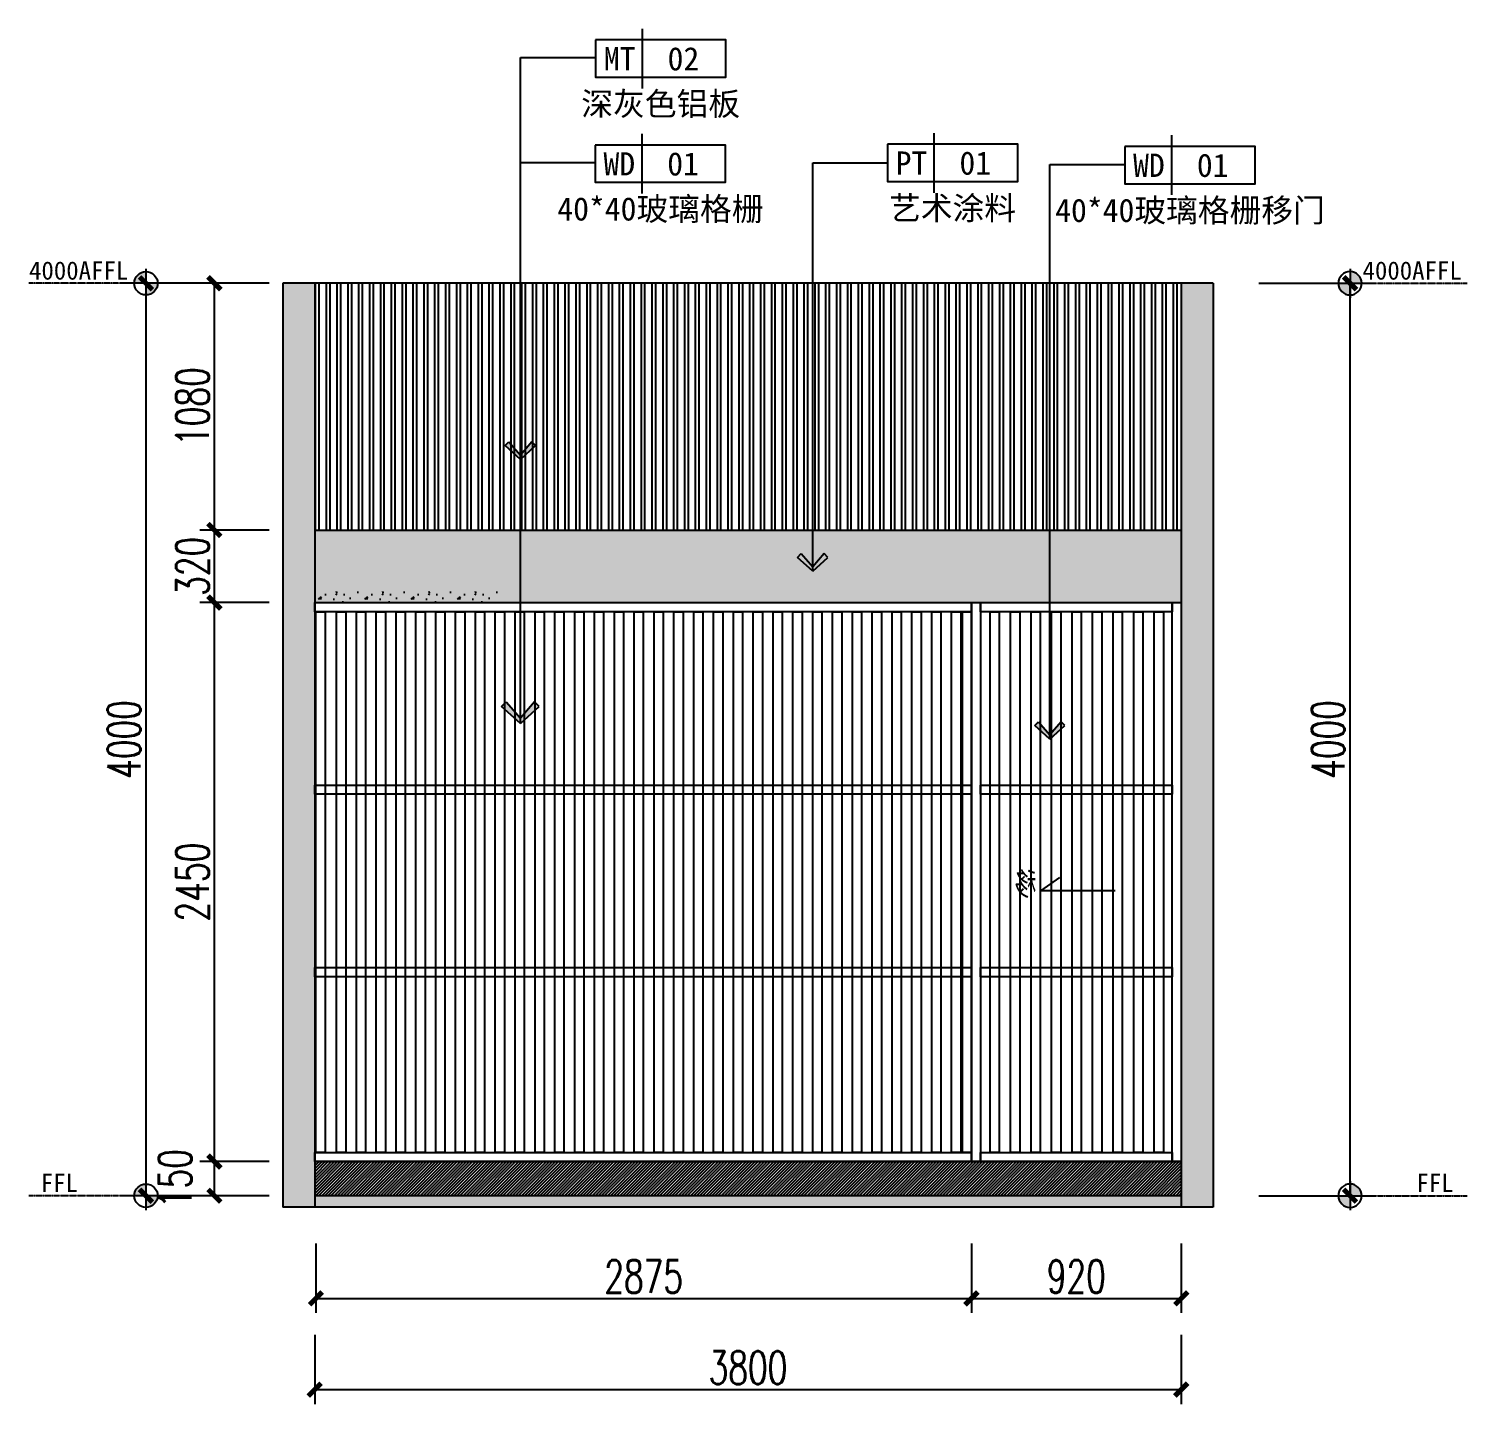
# Model space of a CAD drawing. Header units: millimetres. Extents: x 5625199 to 7433318, y -3316392 to -2552493.
# Drawn here: x 6455299 to 6461607, y -2677437 to -2671407 of the extents above; entities that cross this region are included whole.
import ezdxf
from ezdxf.enums import TextEntityAlignment as Align

# ---------------------------------------------------------------- set-up
doc = ezdxf.new("R2010")
doc.units = ezdxf.units.MM
doc.header["$PDMODE"] = 35
doc.header["$PDSIZE"] = -10
doc.linetypes.add('M-CENTER', pattern=[11.25, 7.5, -1.25, 1.25, -1.25])
for name, color, linetype in [('155', 155, 'Continuous'), ('DIM', 7, 'Continuous'), ('PL-固定家具', 155, 'Continuous'), ('PL-文字标注', 2, 'Continuous')]:
    doc.layers.add(name, color=color, linetype=linetype)
doc.styles.add('03.YBC-宋体2.5', font='', dxfattribs={"width": 0.8, "height": 2.5})
doc.styles.add('dop-S', font='')
doc.styles.add('宋体', font='', dxfattribs={"width": 0.7})
doc.styles.add('标注-尺寸', font='simplex.shx', dxfattribs={"width": 0.7})
doc.styles.get('03.YBC-宋体2.5').set_extended_font_data('SimSun')
doc.styles.get('dop-S').set_extended_font_data('SimSun')
doc.styles.get('宋体').set_extended_font_data('SimSun')
doc.dimstyles.new('90', dxfattribs={"dimscale": 0.9, "dimtxt": 150, "dimasz": 50, "dimexe": 120, "dimexo": 150, "dimgap": 30, "dimtad": 1, "dimdec": 0, "dimrnd": 5, "dimdsep": 46, "dimtxsty": '标注-尺寸', "dimblk": 'ARCHTICK', "dimcen": 0.2, "dimclrd": 8, "dimclre": 8, "dimclrt": 2, "dimadec": 0, "dimazin": 0, "dimtfac": 1, "dimtdec": 0, "dimtmove": 2, "dimatfit": 3, "dimldrblk": 'ccccc', "dimfxl": 300, "dimfxlon": 1, "dimtolj": 1, "dimtzin": 0, "dimarcsym": 0})
doc.dimstyles.new('副本 100', dxfattribs={"dimscale": 0.8, "dimtxt": 180, "dimasz": 70, "dimexe": 80, "dimexo": 100, "dimgap": 30, "dimtad": 1, "dimdec": 0, "dimrnd": 5, "dimdsep": 46, "dimtxsty": '标注-尺寸', "dimblk": 'ARCHTICK', "dimcen": 0.2, "dimdle": 5, "dimclrd": 8, "dimclre": 8, "dimclrt": 2, "dimadec": 0, "dimazin": 0, "dimtfac": 1, "dimtdec": 0, "dimtmove": 2, "dimatfit": 3, "dimldrblk": 'ccccc', "dimfxl": 300, "dimfxlon": 1, "dimtolj": 1, "dimtzin": 0, "dimarcsym": 0})

# ---------------------------------------------------------------- blocks, each defined once
blk = doc.blocks.new('G$CB547D47A')
at = {"layer": '155', "color": 7, "ltscale": 500}
for p, q in [((616.2566504459828, 1187.276484081521), (533.0775627782568, 1244.352191629819)), ((290, 1187.276484081521), (616.2566504459828, 1187.276484081521))]:
    blk.add_line(p, q, dxfattribs=at)
at = {"layer": 'PL-固定家具', "color": 155, "ltscale": 500}
for points in [[(40, 2450), (0, 2450), (0, 0), (40, 0)], [(880, 2410), (880, 2450), (40, 2450), (40, 2410)], [(920, 2450), (880, 2450), (880, 0), (920, 0)], [(920.1096589937806, 2450), (880.1096589937806, 2450), (880.1096589937806, 0), (920.1096589937806, 0)], [(880, 1610), (880, 1650), (40, 1650), (40, 1610)], [(880, 810), (880, 850), (40, 850), (40, 810)], [(880, 0), (880, 40), (40, 40), (40, 0)]]:
    blk.add_lwpolyline(points, close=True, dxfattribs=at)
at = {"layer": 'PL-固定家具', "color": 250, "ltscale": 500}
for points in [[(78.65755549028836, 2410), (78.65755549028836, 40), (118.6575554902883, 40), (118.6575554902883, 2410)], [(168.6575554902883, 2410), (168.6575554902883, 40), (208.6575554902883, 40), (208.6575554902883, 2410)], [(258.6575554902883, 2410), (258.6575554902883, 40), (298.6575554902884, 40), (298.6575554902884, 2410)], [(348.6575554902884, 2410), (348.6575554902884, 40), (388.6575554902884, 40), (388.6575554902884, 2410)], [(438.6575554902883, 2410), (438.6575554902883, 40), (478.6575554902883, 40), (478.6575554902883, 2410)], [(528.6575554902882, 2410), (528.6575554902882, 40), (568.6575554902884, 40), (568.6575554902884, 2410)], [(618.6575554902884, 2410), (618.6575554902884, 40), (658.6575554902882, 40), (658.6575554902882, 2410)], [(708.6575554902882, 2410), (708.6575554902882, 40), (748.6575554902882, 40), (748.6575554902882, 2410)], [(798.6575554902882, 2410), (798.6575554902882, 40), (838.6575554902882, 40), (838.6575554902882, 2410)]]:
    blk.add_lwpolyline(points, close=True, dxfattribs=at)
at = {"color": 3, "linetype": 'ByBlock', "ltscale": 10, "insert": (636.0641157133504, 1266.745428574271), "char_height": 100, "width": 20529.62130531669, "attachment_point": 1, "style": '宋体'}
blk.add_mtext('移', dxfattribs=at)
blk = doc.blocks.new('_ArchTick')
at = {"color": 0, "linetype": 'ByBlock', "const_width": 0.4}
blk.add_lwpolyline([(-0.5, -0.5), (0.5, 0.5)], dxfattribs=at)
blk = doc.blocks.new('*D312')
at = {"layer": '155', "color": 8, "lineweight": -2, "ltscale": 500, "transparency": 16777216}
for p, q in [((6456558.227582783, -2676732.718903087), (6456558.227582783, -2677036.718903087)), ((6459432.950355898, -2676732.718903087), (6459432.950355898, -2677036.718903087)), ((6456554.227582784, -2676972.718903087), (6459436.950355898, -2676972.718903087))]:
    blk.add_line(p, q, dxfattribs=at)
at = {"layer": 'Defpoints', "color": 0, "transparency": 16777216}
for p in [(6456558.227582783, -2676372.718903087), (6459432.950355898, -2676372.718903087), (6459432.950355898, -2676972.718903087)]:
    blk.add_point(p, dxfattribs=at)
at = {"layer": '155', "color": 8, "linetype": 'ByBlock', "lineweight": -2, "transparency": 16777216, "xscale": 56, "yscale": 56, "zscale": 56, "rotation": 180}
blk.add_blockref('_ArchTick', (6456558.227582783, -2676972.718903087), dxfattribs=at)
at = {"layer": '155', "color": 8, "linetype": 'ByBlock', "lineweight": -2, "transparency": 16777216, "xscale": 56, "yscale": 56, "zscale": 56}
blk.add_blockref('_ArchTick', (6459432.950355898, -2676972.718903087), dxfattribs=at)
at = {"layer": '155', "color": 2, "ltscale": 500, "transparency": 16777216, "insert": (6457995.58896934, -2676876.718903086), "char_height": 144, "attachment_point": 5, "style": '标注-尺寸'}
blk.add_mtext('\\A1;2875', dxfattribs=at)
blk = doc.blocks.new('ccccc')
h = blk.add_hatch(color=44)
h.dxf.hatch_style = 1
h.paths.add_polyline_path([(-1.713128774543291, -1.115298350458032), (-1.349075249163432, -1.474599215202033), (1e-16, 1e-16), (-1.349075249163432, 1.474599215202033), (-1.713128774543291, 1.115298350458032), (-0.4242640688316899, -1e-16)])
at = {"color": 44}
for p, q in [((-1.349075249163432, 1.474599215202033), (-1.713128774543291, 1.115298350458032)), ((0, 0), (-1.349075249163432, 1.474599215202033)), ((-0.4242640688316898, 0), (-5.066636229632421, 0)), ((-1.713128774543291, 1.115298350458032), (-0.4242640688316898, 0)), ((-1.713128774543291, -1.115298350458032), (-0.4242640688316898, 0)), ((0, 0), (-1.349075249163432, -1.474599215202033)), ((-1.349075249163432, -1.474599215202033), (-1.713128774543291, -1.115298350458032))]:
    blk.add_line(p, q, dxfattribs=at)
blk = doc.blocks.new('*D313')
at = {"layer": '155', "color": 8, "lineweight": -2, "ltscale": 500, "transparency": 16777216}
for p, q in [((6459432.950355898, -2676732.718903087), (6459432.950355898, -2677036.718903087)), ((6460353.060014892, -2676732.718903087), (6460353.060014892, -2677036.718903087)), ((6459428.950355897, -2676972.718903087), (6460357.060014891, -2676972.718903087))]:
    blk.add_line(p, q, dxfattribs=at)
at = {"layer": 'Defpoints', "color": 0, "transparency": 16777216}
for p in [(6459432.950355898, -2676372.718903087), (6460353.060014892, -2676372.718903087), (6460353.060014892, -2676972.718903087)]:
    blk.add_point(p, dxfattribs=at)
at = {"layer": '155', "color": 8, "linetype": 'ByBlock', "lineweight": -2, "transparency": 16777216, "xscale": 56, "yscale": 56, "zscale": 56, "rotation": 180}
blk.add_blockref('_ArchTick', (6459432.950355898, -2676972.718903087), dxfattribs=at)
at = {"layer": '155', "color": 8, "linetype": 'ByBlock', "lineweight": -2, "transparency": 16777216, "xscale": 56, "yscale": 56, "zscale": 56}
blk.add_blockref('_ArchTick', (6460353.060014892, -2676972.718903087), dxfattribs=at)
at = {"layer": '155', "color": 2, "ltscale": 500, "transparency": 16777216, "insert": (6459893.005185395, -2676876.718903086), "char_height": 144, "attachment_point": 5, "style": '标注-尺寸'}
blk.add_mtext('\\A1;920', dxfattribs=at)
blk = doc.blocks.new('*D375')
at = {"layer": '155', "color": 8, "lineweight": -2, "ltscale": 500, "transparency": 16777216}
for p, q in [((6456553.060014893, -2677132.718903087), (6456553.060014893, -2677436.718903087)), ((6460353.060014893, -2677132.718903087), (6460353.060014893, -2677436.718903087)), ((6456549.060014894, -2677372.718903086), (6460357.060014894, -2677372.718903086))]:
    blk.add_line(p, q, dxfattribs=at)
at = {"layer": 'Defpoints', "color": 0, "transparency": 16777216}
for p in [(6456553.060014893, -2676522.718903087), (6460353.060014893, -2676522.718903087), (6460353.060014893, -2677372.718903086)]:
    blk.add_point(p, dxfattribs=at)
at = {"layer": '155', "color": 8, "linetype": 'ByBlock', "lineweight": -2, "transparency": 16777216, "xscale": 56, "yscale": 56, "zscale": 56, "rotation": 180}
blk.add_blockref('_ArchTick', (6456553.060014893, -2677372.718903086), dxfattribs=at)
at = {"layer": '155', "color": 8, "linetype": 'ByBlock', "lineweight": -2, "transparency": 16777216, "xscale": 56, "yscale": 56, "zscale": 56}
blk.add_blockref('_ArchTick', (6460353.060014893, -2677372.718903086), dxfattribs=at)
at = {"layer": '155', "color": 2, "ltscale": 500, "transparency": 16777216, "insert": (6458453.060014893, -2677276.718903087), "char_height": 144, "attachment_point": 5, "style": '标注-尺寸'}
blk.add_mtext('\\A1;3800', dxfattribs=at)
blk = doc.blocks.new('子标高')
h = blk.add_hatch(color=256)
edge = h.paths.add_edge_path()
edge.add_arc((-600.2409431565975, 0.2411642588631366), 50.95940477876863, 89.72884797535391, 180.2711520246482, ccw=False)
edge.add_line((-599.9997788977342, 51.19999838216973), (-599.9997788977342, -3.638e-12))
edge.add_line((-599.9997788977342, 0), (-651.1997772799077, 0))
edge = h.paths.add_edge_path()
edge.add_arc((-599.7586146388712, -0.2411642588667746), 50.95940477876958, -90.27115202464557, 0.271152024646824, ccw=False)
edge.add_line((-599.9997788977342, -51.19999838217336), (-599.9997788977342, 0))
edge.add_line((-599.9997788977342, 0), (-548.7997805155609, 0))
for p, q in [((-599.9997788977342, 63.99999797771307), (-599.9997788977342, -63.9999979777167)), ((-200, 0), (-709.9997754219294, 0))]:
    blk.add_line(p, q)
at = {"linetype": 'M-CENTER', "ltscale": 0.5}
blk.add_line((-709.9997754219294, -3.63798e-11), (-1113.972843062991, 9.8225428e-09), dxfattribs=at)
at = {"color": 5}
blk.add_circle((-599.9997788977342, 0), 51.19999838217196, dxfattribs=at)
at = {"style": 'dop-S'}
blk.add_attdef('标高', (-1232.206651260485, 15.99306680168956), '', height=99.99999684017963, dxfattribs=at)
blk = doc.blocks.new('母标高')
h = blk.add_hatch(color=256)
edge = h.paths.add_edge_path()
edge.add_arc((-600.2409431565975, 0.2411642588631366), 50.95940477876863, 89.72884797535391, 180.2711520246482, ccw=False)
edge.add_line((-599.9997788977342, 51.19999838216973), (-599.9997788977342, -3.638e-12))
edge.add_line((-599.9997788977342, 0), (-651.1997772799077, 0))
edge = h.paths.add_edge_path()
edge.add_arc((-599.7586146388712, -0.2411642588667746), 50.95940477876958, -90.27115202464557, 0.271152024646824, ccw=False)
edge.add_line((-599.9997788977342, -51.19999838217336), (-599.9997788977342, 0))
edge.add_line((-599.9997788977342, 0), (-548.7997805155609, 0))
for p, q in [((-599.9997788977342, 63.99999797771307), (-599.9997788977342, -63.9999979777167)), ((-200, 0), (-709.9997754219294, 0))]:
    blk.add_line(p, q)
at = {"linetype": 'M-CENTER', "ltscale": 0.5}
blk.add_line((-709.9997754219294, -3.63798e-11), (-1113.972843062991, 9.8225428e-09), dxfattribs=at)
at = {"color": 5}
blk.add_circle((-599.9997788977342, 0), 51.19999838217196, dxfattribs=at)
at = {"style": 'dop-S'}
blk.add_attdef('标高', (-1104.391530706991, 15.99306680168956), '', height=99.99999684017963, dxfattribs=at)
blk = doc.blocks.new('*D547')
at = {"layer": '155', "color": 8, "lineweight": -2, "ltscale": 500, "transparency": 16777216}
for p, q in [((6456353.060014893, -2676372.718903087), (6456049.060014893, -2676372.718903087)), ((6456113.060014892, -2676526.718903087), (6456113.060014892, -2676368.718903087)), ((6456353.060014893, -2676522.718903087), (6456049.060014893, -2676522.718903087))]:
    blk.add_line(p, q, dxfattribs=at)
at = {"layer": 'Defpoints', "color": 0, "transparency": 16777216}
for p in [(6456113.060014892, -2676372.718903087), (6456715.867975948, -2676372.718903087), (6456715.867975948, -2676522.718903087)]:
    blk.add_point(p, dxfattribs=at)
at = {"layer": '155', "color": 8, "linetype": 'ByBlock', "lineweight": -2, "transparency": 16777216, "xscale": 56, "yscale": 56, "zscale": 56}
for p, rotation in [((6456113.060014892, -2676372.718903087), 90), ((6456113.060014892, -2676522.718903087), 270)]:
    blk.add_blockref('_ArchTick', p, dxfattribs=dict(at, rotation=rotation))
at = {"layer": '155', "color": 2, "ltscale": 500, "transparency": 16777216, "insert": (6455941.060014893, -2676447.718903087), "char_height": 144, "attachment_point": 5, "rotation": 90, "style": '标注-尺寸'}
blk.add_mtext('\\A1;150', dxfattribs=at)
blk = doc.blocks.new('*D548')
at = {"layer": '155', "color": 8, "lineweight": -2, "ltscale": 500, "transparency": 16777216}
for p, q in [((6456353.060014893, -2673922.718903087), (6456049.060014893, -2673922.718903087)), ((6456113.060014892, -2676376.718903087), (6456113.060014892, -2673918.718903087)), ((6456353.060014893, -2676372.718903087), (6456049.060014893, -2676372.718903087))]:
    blk.add_line(p, q, dxfattribs=at)
at = {"layer": 'Defpoints', "color": 0, "transparency": 16777216}
for p in [(6456113.060014892, -2673922.718903087), (6456823.060014892, -2673922.718903087), (6456715.867975948, -2676372.718903087)]:
    blk.add_point(p, dxfattribs=at)
at = {"layer": '155', "color": 8, "linetype": 'ByBlock', "lineweight": -2, "transparency": 16777216, "xscale": 56, "yscale": 56, "zscale": 56}
for p, rotation in [((6456113.060014892, -2673922.718903087), 90), ((6456113.060014892, -2676372.718903087), 270)]:
    blk.add_blockref('_ArchTick', p, dxfattribs=dict(at, rotation=rotation))
at = {"layer": '155', "color": 2, "ltscale": 500, "transparency": 16777216, "insert": (6456017.060014893, -2675147.718903087), "char_height": 144, "attachment_point": 5, "rotation": 90, "style": '标注-尺寸'}
blk.add_mtext('\\A1;2450', dxfattribs=at)
blk = doc.blocks.new('*D549')
at = {"layer": '155', "color": 8, "lineweight": -2, "ltscale": 500, "transparency": 16777216}
for p, q in [((6456353.060014893, -2673604.328019736), (6456049.060014893, -2673604.328019736)), ((6456113.060014892, -2673926.718903087), (6456113.060014892, -2673600.328019736)), ((6456353.060014893, -2673922.718903087), (6456049.060014893, -2673922.718903087))]:
    blk.add_line(p, q, dxfattribs=at)
at = {"layer": 'Defpoints', "color": 0, "transparency": 16777216}
for p in [(6456113.060014892, -2673604.328019736), (6456823.060014892, -2673604.328019736), (6456823.060014892, -2673922.718903087)]:
    blk.add_point(p, dxfattribs=at)
at = {"layer": '155', "color": 8, "linetype": 'ByBlock', "lineweight": -2, "transparency": 16777216, "xscale": 56, "yscale": 56, "zscale": 56}
for p, rotation in [((6456113.060014892, -2673604.328019736), 90), ((6456113.060014892, -2673922.718903087), 270)]:
    blk.add_blockref('_ArchTick', p, dxfattribs=dict(at, rotation=rotation))
at = {"layer": '155', "color": 2, "ltscale": 500, "transparency": 16777216, "insert": (6456017.060014893, -2673763.523461411), "char_height": 144, "attachment_point": 5, "rotation": 90, "style": '标注-尺寸'}
blk.add_mtext('\\A1;320', dxfattribs=at)
blk = doc.blocks.new('*D550')
at = {"layer": '155', "color": 8, "lineweight": -2, "ltscale": 500, "transparency": 16777216}
for p, q in [((6456353.060014893, -2672522.718903087), (6456049.060014893, -2672522.718903087)), ((6456113.060014892, -2673608.328019736), (6456113.060014892, -2672518.718903087)), ((6456353.060014893, -2673604.328019736), (6456049.060014893, -2673604.328019736))]:
    blk.add_line(p, q, dxfattribs=at)
at = {"layer": 'Defpoints', "color": 0, "transparency": 16777216}
for p in [(6456113.060014892, -2672522.718903087), (6456823.060014892, -2672522.718903087), (6456823.060014892, -2673604.328019736)]:
    blk.add_point(p, dxfattribs=at)
at = {"layer": '155', "color": 8, "linetype": 'ByBlock', "lineweight": -2, "transparency": 16777216, "xscale": 56, "yscale": 56, "zscale": 56}
for p, rotation in [((6456113.060014892, -2672522.718903087), 90), ((6456113.060014892, -2673604.328019736), 270)]:
    blk.add_blockref('_ArchTick', p, dxfattribs=dict(at, rotation=rotation))
at = {"layer": '155', "color": 2, "ltscale": 500, "transparency": 16777216, "insert": (6456017.060014893, -2673063.523461411), "char_height": 144, "attachment_point": 5, "rotation": 90, "style": '标注-尺寸'}
blk.add_mtext('\\A1;1080', dxfattribs=at)
blk = doc.blocks.new('*D551')
at = {"layer": '155', "color": 8, "lineweight": -2, "ltscale": 500, "transparency": 16777216}
for p, q in [((6456053.060235996, -2672522.718903087), (6455749.060235996, -2672522.718903087)), ((6455813.060235996, -2672518.718903087), (6455813.060235996, -2676526.718903087)), ((6456053.060235996, -2676522.718903087), (6455749.060235996, -2676522.718903087))]:
    blk.add_line(p, q, dxfattribs=at)
at = {"layer": 'Defpoints', "color": 0, "transparency": 16777216}
for p in [(6456823.060014892, -2672522.718903087), (6455813.060235996, -2676522.718903087), (6456653.060014893, -2676522.718903087)]:
    blk.add_point(p, dxfattribs=at)
at = {"layer": '155', "color": 8, "linetype": 'ByBlock', "lineweight": -2, "transparency": 16777216, "xscale": 56, "yscale": 56, "zscale": 56}
for p, rotation in [((6455813.060235996, -2672522.718903087), 90), ((6455813.060235996, -2676522.718903087), 270)]:
    blk.add_blockref('_ArchTick', p, dxfattribs=dict(at, rotation=rotation))
at = {"layer": '155', "color": 2, "ltscale": 500, "transparency": 16777216, "insert": (6455717.060235996, -2674522.718903087), "char_height": 144, "attachment_point": 5, "rotation": 90, "style": '标注-尺寸'}
blk.add_mtext('\\A1;4000', dxfattribs=at)
blk = doc.blocks.new('*D552')
at = {"layer": '155', "color": 8, "lineweight": -2, "ltscale": 500, "transparency": 16777216}
for p, q in [((6460853.059793791, -2672522.718903087), (6461157.059793791, -2672522.718903087)), ((6461093.059793791, -2676526.718903087), (6461093.059793791, -2672518.718903087)), ((6460853.059793791, -2676522.718903087), (6461157.059793791, -2676522.718903087))]:
    blk.add_line(p, q, dxfattribs=at)
at = {"layer": 'Defpoints', "color": 0, "transparency": 16777216}
for p in [(6460273.506584, -2672522.718903087), (6461093.059793791, -2672522.718903087), (6460273.506584, -2676522.718903087)]:
    blk.add_point(p, dxfattribs=at)
at = {"layer": '155', "color": 8, "linetype": 'ByBlock', "lineweight": -2, "transparency": 16777216, "xscale": 56, "yscale": 56, "zscale": 56}
for p, rotation in [((6461093.059793791, -2672522.718903087), 90), ((6461093.059793791, -2676522.718903087), 270)]:
    blk.add_blockref('_ArchTick', p, dxfattribs=dict(at, rotation=rotation))
at = {"layer": '155', "color": 2, "ltscale": 500, "transparency": 16777216, "insert": (6460997.059793791, -2674522.718903087), "char_height": 144, "attachment_point": 5, "rotation": 90, "style": '标注-尺寸'}
blk.add_mtext('\\A1;4000', dxfattribs=at)
blk = doc.blocks.new('*U612')
at = {"color": 50}
blk.add_line((-9.000000000004574, 3.200000000014711), (-9.000000000004574, -3.200000000014711), dxfattribs=at)
at = {"color": 150}
blk.add_lwpolyline([(-14.00000000000457, 2.000000000014665), (-13.99999999999542, -2.000000000014665), (4.5759e-12, -2.000000000014665), (-4.5759e-12, 2.000000000014665)], close=True, dxfattribs=at)
at = {"color": 50, "style": '03.YBC-宋体2.5', "flags": 8}
for tag, p in [('PT', (-11.41203370425435, -0.0169426641272139)), ('01', (-4.560573803961943, -0.0169426641272139)), ('材料名称', (-7.000000000004575, -4.854991556547588))]:
    blk.add_attdef(tag, text='', height=2.5, dxfattribs=at).set_placement(p, align=Align.MIDDLE_CENTER)
blk = doc.blocks.new('*U613')
at = {"color": 50}
blk.add_line((-9.000000000004574, 3.200000000014711), (-9.000000000004574, -3.200000000014711), dxfattribs=at)
at = {"color": 150}
blk.add_lwpolyline([(-14.00000000000457, 2.000000000014665), (-13.99999999999542, -2.000000000014665), (4.5759e-12, -2.000000000014665), (-4.5759e-12, 2.000000000014665)], close=True, dxfattribs=at)
at = {"color": 50, "style": '03.YBC-宋体2.5', "flags": 8}
for tag, p in [('PT', (-11.41203370425435, -0.0169426641272139)), ('01', (-4.560573803961943, -0.0169426641272139)), ('材料名称', (-7.000000000004575, -4.854991556547588))]:
    blk.add_attdef(tag, text='', height=2.5, dxfattribs=at).set_placement(p, align=Align.MIDDLE_CENTER)
blk = doc.blocks.new('*U604')
at = {"color": 50}
blk.add_line((-9.000000000004574, 3.200000000014711), (-9.000000000004574, -3.200000000014711), dxfattribs=at)
at = {"color": 150}
blk.add_lwpolyline([(-14.00000000000457, 2.000000000014665), (-13.99999999999542, -2.000000000014665), (4.5759e-12, -2.000000000014665), (-4.5759e-12, 2.000000000014665)], close=True, dxfattribs=at)
at = {"color": 50, "style": '03.YBC-宋体2.5', "flags": 8}
for tag, p in [('PT', (-11.41203370425435, -0.0169426641272139)), ('01', (-4.560573803961943, -0.0169426641272139)), ('材料名称', (-7.000000000004575, -4.854991556547588))]:
    blk.add_attdef(tag, text='', height=2.5, dxfattribs=at).set_placement(p, align=Align.MIDDLE_CENTER)
blk = doc.blocks.new('*U618')
at = {"color": 50}
blk.add_line((-9.000000000004574, 3.200000000014711), (-9.000000000004574, -3.200000000014711), dxfattribs=at)
at = {"color": 150}
blk.add_lwpolyline([(-14.00000000000457, 2.000000000014665), (-13.99999999999542, -2.000000000014665), (4.5759e-12, -2.000000000014665), (-4.5759e-12, 2.000000000014665)], close=True, dxfattribs=at)
at = {"color": 50, "style": '03.YBC-宋体2.5', "flags": 8}
for tag, p in [('PT', (-11.41203370425435, -0.0169426641272139)), ('01', (-4.560573803961943, -0.0169426641272139)), ('材料名称', (-7.000000000004575, -4.854991556547588))]:
    blk.add_attdef(tag, text='', height=2.5, dxfattribs=at).set_placement(p, align=Align.MIDDLE_CENTER)

msp = doc.modelspace()

# ---------------------------------------------------------------- hatches: boundary and pattern name
at = {"layer": '155', "ltscale": 500}
h = msp.add_hatch(dxfattribs=at)
h.set_pattern_fill('钢筋混凝土', color=250, scale=3)
h.set_pattern_definition([(45, (613248.6137712891, -417409.755274), (-5.303300858899105, 5.303300858899106), []), (50, (613248.6137712891, -417409.755274), (21.5178054780226, -1.882564049477853), [2.249999999999998, -24.74999999999999]), (355, (613248.6137712891, -417409.755274), (-4.162540008390001, 22.56576401100035), [1.799999999999999, -19.8]), (100.4514, (613250.4069216892, -417409.9121542), (17.35528145142065, 20.68318626182861), [1.912205699999999, -21.03426335999998]), (46.1842, (613248.6137712891, -417403.755274), (32.01723145876933, -4.965570429870544), [3.375, -37.125]), (96.6356, (613251.2818736392, -417404.16907321), (28.0398811664611, 29.22353612701324), [2.86830864, -31.55139]), (351.1842000000001, (613248.6137712891, -417403.755274), (28.03985835400882, 29.22355802775973), [2.7, -29.7]), (21, (613251.6137712891, -417405.255274), (17.90721156355385, -12.07856671996016), [2.25, -24.75]), (326, (613251.6137712891, -417405.255274), (7.299459957647467, 21.75450135140559), [1.799999999999999, -19.79999999999998]), (71.4514, (613253.1060382792, -417406.26182218), (25.20667885744471, 9.675914901298569), [1.912205699999999, -21.03426336]), (37.5, (613248.6137712891, -417409.755274), (0.3647956595187181, 9.986815614939346), [0, -19.56, 0, -20.1, 0, -19.875]), (7.499999999999999, (613248.6137712891, -417409.755274), (7.892086123264457, 11.83235135647081), [0, -11.45999999999999, 0, -19.10999999999998, 0, -7.574999999999997]), (327.5, (613241.9237712892, -417409.755274), (16.01467308517227, -0.6766461520313927), [0, -7.499999999999998, 0, -23.39999999999999, 0, -31.04999999999999]), (317.5, (613238.9237712892, -417409.755274), (17.49558508027159, 3.003149469969531), [0, -9.75, 0, -15.54, 0, -22.05])])
h.paths.add_polyline_path([(6456553.060014893, -2676572.718903087), (6456553.060014893, -2676522.718903087), (6456553.060014893, -2672522.718903087), (6456413.060014893, -2672522.718903087), (6456413.060014893, -2676572.718903087)])
h.paths.add_polyline_path([(6460353.060014893, -2676572.718903087), (6460493.060014893, -2676572.718903087), (6460493.060014893, -2672522.718903087), (6460353.060014893, -2672522.718903087)])
h = msp.add_hatch(dxfattribs=at)
h.set_pattern_fill('ANSI32', color=250, scale=5, angle=45)
h.set_pattern_definition([(90, (273402.824621, -417409.755274), (-47.625, 2.9e-15), []), (90, (273418.699627857, -417393.8802671429), (-47.625, 2.9e-15), [])])
h.paths.add_polyline_path([(6456553.060014893, -2673604.328019736), (6460353.060014893, -2673604.328019736), (6460353.060014893, -2672522.718903087), (6456553.060014893, -2672522.718903087)])
h = msp.add_hatch(dxfattribs=at)
h.set_pattern_fill('CONC', color=250, scale=8)
h.set_pattern_definition([(0, (273595.864621, -417279.7072739999), (0, 203.2), [0, -203.2]), (0, (273597.896621, -417350.827274), (0, 203.2), [0, -203.2]), (0, (273603.992621, -417241.099274), (0, 203.2), [0, -203.2]), (338.1986, (273498.328621, -417304.091274), (609.6000554757884, -203.1999818137322), [21.8852496, -1072.3802784]), (216.8699, (273518.648621, -417312.219274), (609.5999833019285, 406.400025047106), [10.16, -1005.84]), (130.6013, (273510.520621, -417318.315274), (1016.000085595376, -1219.199800489247), [18.734024, -1854.6773168]), (206.5651, (273443.464621, -417342.699274), (-203.1998288935924, -203.2002660693445), [4.543755199999999, -449.8252624]), (326.3099, (273439.400621, -417344.731274), (406.3999101390997, -203.2002711718614), [7.3265792, -725.3215872]), (108.4349, (273445.496621, -417348.7952739999), (-203.1996755348544, 406.4000883092897), [6.4257936, -636.149096]), (225, (273573.512621, -417363.0192740001), (-5.68e-14, -203.2000628800271), [8.6209632, -278.7471184]), (0, (273567.416621, -417369.115274), (203.2, 203.2), [12.192, -191.008]), (135, (273579.608621, -417369.115274), (-203.2000651427688, 1.42e-14), [8.62096, -278.7471184]), (251.5651, (273549.128621, -417232.971274), (203.1996750288869, 406.4000918510402), [6.425792, -636.149096]), (0, (273547.096621, -417239.0672739999), (203.2, 203.2), [10.16, -193.04]), (143.1301, (273557.256621, -417239.0672739999), (-609.5999833019288, 406.4000250471062), [10.16, -1005.84]), (213.6901, (273441.432621, -417230.9392739999), (406.3999074765396, 203.2002693968192), [7.326576, -725.3215872]), (341.5650999999999, (273435.336621, -417235.003274), (-406.4000918510402, 203.1996750288873), [12.851584, -629.7233023999999]), (126.8699, (273447.528621, -417239.0672739999), (406.400025047106, -609.5999833019285), [10.16, -1005.84]), (0, (273500.360621, -417239.0672739999), (0, 203.2), [0, -203.2]), (0, (273445.496621, -417291.899274), (0, 203.2), [0, -203.2]), (0, (273502.392621, -417367.083274), (0, 203.2), [0, -203.2]), (0, (273557.256621, -417304.091274), (0, 203.2), [0, -203.2]), (0, (273498.328621, -417269.547274), (0, 203.2), [0, -203.2]), (0, (273453.624621, -417263.451274), (0, 203.2), [0, -203.2]), (0, (273471.912621, -417275.6432739999), (0, 203.2), [0, -203.2]), (0, (273463.784621, -417324.4112739999), (0, 203.2), [0, -203.2]), (0, (273415.016621, -417316.283274), (0, 203.2), [0, -203.2]), (0, (273417.048621, -417269.547274), (0, 203.2), [0, -203.2]), (0, (273410.952621, -417224.843274), (0, 203.2), [0, -203.2]), (0, (273473.944621, -417216.7152740001), (0, 203.2), [0, -203.2]), (0, (273518.648621, -417208.587274), (0, 203.2), [0, -203.2]), (0, (273589.768621, -417216.7152740001), (0, 203.2), [0, -203.2]), (0, (273541.0006209999, -417279.7072739999), (0, 203.2), [0, -203.2]), (0, (273520.680621, -417243.131274), (0, 203.2), [0, -203.2]), (0, (273536.936621, -417340.667274), (0, 203.2), [0, -203.2]), (0, (273475.976621, -417350.827274), (0, 203.2), [0, -203.2]), (0, (273536.936621, -417395.531274), (0, 203.2), [0, -203.2]), (0, (273469.880621, -417383.3392739999), (0, 203.2), [0, -203.2]), (0, (273404.856621, -417389.435274), (0, 203.2), [0, -203.2]), (0, (273429.2406210001, -417399.595274), (0, 203.2), [0, -203.2]), (0, (273431.272621, -417371.1472739999), (0, 203.2), [0, -203.2]), (0, (273567.416621, -417403.659274), (0, 203.2), [0, -203.2]), (0, (273591.800621, -417320.347274), (0, 203.2), [0, -203.2]), (0, (273581.640621, -417259.387274), (0, 203.2), [0, -203.2]), (0, (273488.168621, -417405.691274), (0, 203.2), [0, -203.2])])
h.paths.add_polyline_path([(6459473.060014892, -2673922.718903087), (6460313.060014891, -2673922.718903087), (6460353.060014893, -2673922.718903087), (6460353.060014893, -2673604.328019736), (6456553.060014893, -2673604.328019736), (6456553.060014893, -2673922.718903087), (6459432.950355898, -2673922.718903087)])
h = msp.add_hatch(dxfattribs=at)
h.set_pattern_fill('CONC', color=250, scale=8, angle=180)
h.set_pattern_definition([(0, (773094.2233323382, -417279.7072740002), (0, 203.2), [0, -203.2]), (0, (773096.2553323377, -417350.8272739998), (0, 203.2), [0, -203.2]), (0, (773102.3513323376, -417241.0992740001), (0, 203.2), [0, -203.2]), (338.1986, (772996.6873323377, -417304.0912740002), (609.6000554757884, -203.1999818137321), [21.8852496, -1072.3802784]), (216.8699, (773017.007332338, -417312.2192739998), (609.5999833019285, 406.400025047106), [10.16, -1005.84]), (130.6013, (773008.8793323375, -417318.3152740001), (1016.000085595377, -1219.199800489247), [18.734024, -1854.6773168]), (206.5651, (772941.8233323375, -417342.6992740003), (-203.1998288935924, -203.2002660693446), [4.54375519999999, -449.8252623999994]), (326.3099, (772937.7593323374, -417344.7312739999), (406.3999101390997, -203.2002711718613), [7.3265792, -725.3215872]), (108.4349, (772943.8553323373, -417348.7952740002), (-203.1996755348543, 406.4000883092897), [6.4257936, -636.149096]), (225, (773071.8713323381, -417363.0192740001), (-2.84e-14, -203.2000628800271), [8.620963200000002, -278.7471184000001]), (0, (773065.7753323374, -417369.115274), (203.2, 203.2), [12.192, -191.008]), (135, (773077.967332338, -417369.115274), (-203.2000651427688, 1.42e-14), [8.62096, -278.7471184]), (251.5651, (773047.4873323375, -417232.9712740001), (203.1996750288869, 406.4000918510402), [6.425791999999991, -636.1490959999988]), (0, (773045.4553323379, -417239.067274), (203.2, 203.2), [10.16, -193.04]), (143.1301, (773055.6153323381, -417239.067274), (-609.5999833019285, 406.4000250471062), [10.16, -1005.84]), (213.6900999999998, (772939.791332338, -417230.9392739999), (406.3999074765397, 203.2002693968192), [7.326576000000001, -725.3215872]), (341.5650999999999, (772933.6953323372, -417235.0032739998), (-406.4000918510401, 203.1996750288873), [12.85158400000004, -629.7233024000011]), (126.8699, (772945.8873323379, -417239.067274), (406.400025047106, -609.5999833019285), [10.16, -1005.84]), (0, (772998.7193323374, -417239.067274), (0, 203.2), [0, -203.2]), (0, (772943.8553323373, -417291.899274), (0, 203.2), [0, -203.2]), (0, (773000.751332338, -417367.0832739999), (0, 203.2), [0, -203.2]), (0, (773055.6153323381, -417304.0912740002), (0, 203.2), [0, -203.2]), (0, (772996.6873323377, -417269.547274), (0, 203.2), [0, -203.2]), (0, (772951.9833323378, -417263.4512740001), (0, 203.2), [0, -203.2]), (0, (772970.2713323375, -417275.6432739999), (0, 203.2), [0, -203.2]), (0, (772962.143332338, -417324.411274), (0, 203.2), [0, -203.2]), (0, (772913.3753323378, -417316.283274), (0, 203.2), [0, -203.2]), (0, (772915.4073323375, -417269.547274), (0, 203.2), [0, -203.2]), (0, (772909.3113323376, -417224.843274), (0, 203.2), [0, -203.2]), (0, (772972.3033323381, -417216.7152740001), (0, 203.2), [0, -203.2]), (0, (773017.007332338, -417208.5872740001), (0, 203.2), [0, -203.2]), (0, (773088.1273323372, -417216.7152740001), (0, 203.2), [0, -203.2]), (0, (773039.359332338, -417279.7072740002), (0, 203.2), [0, -203.2]), (0, (773019.0393323377, -417243.1312739997), (0, 203.2), [0, -203.2]), (0, (773035.2953323377, -417340.6672740001), (0, 203.2), [0, -203.2]), (0, (772974.3353323378, -417350.8272739998), (0, 203.2), [0, -203.2]), (0, (773035.2953323377, -417395.5312740002), (0, 203.2), [0, -203.2]), (0, (772968.2393323379, -417383.3392739999), (0, 203.2), [0, -203.2]), (0, (772903.2153323377, -417389.4352739998), (0, 203.2), [0, -203.2]), (0, (772927.5993323373, -417399.5952739999), (0, 203.2), [0, -203.2]), (0, (772929.6313323379, -417371.1472740001), (0, 203.2), [0, -203.2]), (0, (773065.7753323374, -417403.6592740002), (0, 203.2), [0, -203.2]), (0, (773090.1593323378, -417320.3472739998), (0, 203.2), [0, -203.2]), (0, (773079.9993323378, -417259.3872739998), (0, 203.2), [0, -203.2]), (0, (772986.5273323376, -417405.6912739998), (0, 203.2), [0, -203.2])])
h.paths.add_polyline_path([(6456553.060014893, -2673922.718903087), (6456553.060014893, -2673870.845058827), (6457353.060014893, -2673870.845058827), (6457353.060014893, -2673922.718903087), (6456633.060014893, -2673922.718903087), (6456593.060014893, -2673922.718903087)])
h = msp.add_hatch(dxfattribs=at)
h.set_pattern_fill('ANSI31', color=250, scale=3)
h.set_pattern_definition([(45, (273402.824621, -417409.755274), (-6.735192090801863, 6.735192090801863), [])])
h.paths.add_polyline_path([(6460353.060014893, -2676522.718903087), (6460353.060014893, -2676372.718903087), (6456553.060014893, -2676372.718903087), (6456553.060014893, -2676522.718903087)])
h = msp.add_hatch(color=250, dxfattribs=at)
h.dxf.hatch_style = 1
h.paths.add_polyline_path([(6460353.060014893, -2676572.718903087), (6460353.060014893, -2676522.718903087), (6456553.060014893, -2676522.718903087), (6456553.060014893, -2676572.718903087)])

# ---------------------------------------------------------------- linework, layer by layer
at = {"layer": '155', "color": 0, "ltscale": 500}
for p, q in [((6456413.060014893, -2672522.718903087), (6456413.060014893, -2676572.718903087)), ((6460493.060014893, -2672522.718903087), (6456413.060014893, -2672522.718903087)), ((6456553.060014893, -2672522.718903087), (6456553.060014893, -2676572.718903087)), ((6460353.060014893, -2672522.718903087), (6460353.060014893, -2676572.718903087)), ((6460493.060014893, -2672522.718903087), (6460493.060014893, -2676572.718903087)), ((6460353.060014893, -2676522.718903087), (6456553.060014893, -2676522.718903087)), ((6460493.060014893, -2676572.718903087), (6456413.060014893, -2676572.718903087))]:
    msp.add_line(p, q, dxfattribs=at)
at = {"layer": '155', "color": 5, "ltscale": 500}
msp.add_line((6456553.060014893, -2673604.328019736), (6460353.060014893, -2673604.328019736), dxfattribs=at)
at = {"layer": '155', "ltscale": 500}
msp.add_line((6459433.060014892, -2676332.718903087), (6459433.060014892, -2673922.718903087), dxfattribs=at)
at = {"layer": '155', "color": 3, "ltscale": 500}
msp.add_line((6456553.060014893, -2676372.718903087), (6460353.060014893, -2676372.718903087), dxfattribs=at)
at = {"layer": 'PL-固定家具', "color": 155, "ltscale": 500}
for points in [[(6456553.060014893, -2673962.718903087), (6456553.060014893, -2673922.718903087), (6459433.060014892, -2673922.718903087), (6459433.060014892, -2673962.718903087)], [(6456558.227582783, -2673962.718903087), (6456598.227582783, -2673962.718903087), (6456598.227582783, -2676332.718903087), (6456558.227582783, -2676332.718903087)], [(6459393.060014892, -2673962.718903087), (6459433.060014892, -2673962.718903087), (6459433.060014892, -2676332.718903087), (6459393.060014892, -2676332.718903087)], [(6456553.060014893, -2674762.718903087), (6456553.060014893, -2674722.718903087), (6459433.060014892, -2674722.718903087), (6459433.060014892, -2674762.718903087)], [(6456553.060014893, -2675562.718903087), (6456553.060014893, -2675522.718903087), (6459433.060014892, -2675522.718903087), (6459433.060014892, -2675562.718903087)], [(6456553.060014893, -2676372.718903087), (6456553.060014893, -2676332.718903087), (6459433.060014892, -2676332.718903087), (6459433.060014892, -2676372.718903087)]]:
    msp.add_lwpolyline(points, close=True, dxfattribs=at)
at = {"layer": 'PL-固定家具', "color": 250, "ltscale": 500}
for points in [[(6456649.060014891, -2673962.718903087), (6456689.060014891, -2673962.718903087), (6456689.060014891, -2676332.718903087), (6456649.060014891, -2676332.718903087)], [(6456736.060014891, -2673962.718903087), (6456776.060014891, -2673962.718903087), (6456776.060014891, -2676332.718903087), (6456736.060014891, -2676332.718903087)], [(6456823.060014892, -2673962.718903087), (6456863.060014891, -2673962.718903087), (6456863.060014891, -2676332.718903087), (6456823.060014892, -2676332.718903087)], [(6456910.060014892, -2673962.718903087), (6456950.060014892, -2673962.718903087), (6456950.060014892, -2676332.718903087), (6456910.060014892, -2676332.718903087)], [(6456997.060014892, -2673962.718903087), (6457037.060014892, -2673962.718903087), (6457037.060014892, -2676332.718903087), (6456997.060014892, -2676332.718903087)], [(6457084.060014891, -2673962.718903087), (6457124.060014892, -2673962.718903087), (6457124.060014892, -2676332.718903087), (6457084.060014891, -2676332.718903087)], [(6457171.060014891, -2673962.718903087), (6457211.060014891, -2673962.718903087), (6457211.060014891, -2676332.718903087), (6457171.060014891, -2676332.718903087)], [(6457258.060014892, -2673962.718903087), (6457298.060014891, -2673962.718903087), (6457298.060014891, -2676332.718903087), (6457258.060014892, -2676332.718903087)], [(6457345.060014891, -2673962.718903087), (6457385.060014892, -2673962.718903087), (6457385.060014892, -2676332.718903087), (6457345.060014891, -2676332.718903087)], [(6457432.060014891, -2673962.718903087), (6457472.060014891, -2673962.718903087), (6457472.060014891, -2676332.718903087), (6457432.060014891, -2676332.718903087)], [(6457519.060014891, -2673962.718903087), (6457559.060014891, -2673962.718903087), (6457559.060014891, -2676332.718903087), (6457519.060014891, -2676332.718903087)], [(6457606.060014891, -2673962.718903087), (6457646.060014891, -2673962.718903087), (6457646.060014891, -2676332.718903087), (6457606.060014891, -2676332.718903087)], [(6457693.060014892, -2673962.718903087), (6457733.060014891, -2673962.718903087), (6457733.060014891, -2676332.718903087), (6457693.060014892, -2676332.718903087)], [(6457780.060014892, -2673962.718903087), (6457820.060014892, -2673962.718903087), (6457820.060014892, -2676332.718903087), (6457780.060014892, -2676332.718903087)], [(6457867.060014891, -2673962.718903087), (6457907.060014892, -2673962.718903087), (6457907.060014892, -2676332.718903087), (6457867.060014891, -2676332.718903087)], [(6457954.060014891, -2673962.718903087), (6457994.060014891, -2673962.718903087), (6457994.060014891, -2676332.718903087), (6457954.060014891, -2676332.718903087)], [(6458041.060014892, -2673962.718903087), (6458081.060014891, -2673962.718903087), (6458081.060014891, -2676332.718903087), (6458041.060014892, -2676332.718903087)], [(6458128.060014892, -2673962.718903087), (6458168.060014892, -2673962.718903087), (6458168.060014892, -2676332.718903087), (6458128.060014892, -2676332.718903087)], [(6458215.060014891, -2673962.718903087), (6458255.060014892, -2673962.718903087), (6458255.060014892, -2676332.718903087), (6458215.060014891, -2676332.718903087)], [(6458302.060014891, -2673962.718903087), (6458342.060014891, -2673962.718903087), (6458342.060014891, -2676332.718903087), (6458302.060014891, -2676332.718903087)], [(6458389.060014891, -2673962.718903087), (6458429.060014891, -2673962.718903087), (6458429.060014891, -2676332.718903087), (6458389.060014891, -2676332.718903087)], [(6458476.060014892, -2673962.718903087), (6458516.060014891, -2673962.718903087), (6458516.060014891, -2676332.718903087), (6458476.060014892, -2676332.718903087)], [(6458563.060014892, -2673962.718903087), (6458603.060014892, -2673962.718903087), (6458603.060014892, -2676332.718903087), (6458563.060014892, -2676332.718903087)], [(6458650.060014892, -2673962.718903087), (6458690.060014892, -2673962.718903087), (6458690.060014892, -2676332.718903087), (6458650.060014892, -2676332.718903087)], [(6458737.060014891, -2673962.718903087), (6458777.060014892, -2673962.718903087), (6458777.060014892, -2676332.718903087), (6458737.060014891, -2676332.718903087)], [(6458824.060014891, -2673962.718903087), (6458864.060014891, -2673962.718903087), (6458864.060014891, -2676332.718903087), (6458824.060014891, -2676332.718903087)], [(6458911.060014892, -2673962.718903087), (6458951.060014891, -2673962.718903087), (6458951.060014891, -2676332.718903087), (6458911.060014892, -2676332.718903087)], [(6458998.060014891, -2673962.718903087), (6459038.060014892, -2673962.718903087), (6459038.060014892, -2676332.718903087), (6458998.060014891, -2676332.718903087)], [(6459085.060014891, -2673962.718903087), (6459125.060014891, -2673962.718903087), (6459125.060014891, -2676332.718903087), (6459085.060014891, -2676332.718903087)], [(6459172.060014891, -2673962.718903087), (6459212.060014891, -2673962.718903087), (6459212.060014891, -2676332.718903087), (6459172.060014891, -2676332.718903087)], [(6459259.060014891, -2673962.718903087), (6459299.060014891, -2673962.718903087), (6459299.060014891, -2676332.718903087), (6459259.060014891, -2676332.718903087)], [(6459346.060014892, -2673962.718903087), (6459386.060014891, -2673962.718903087), (6459386.060014891, -2676332.718903087), (6459346.060014892, -2676332.718903087)]]:
    msp.add_lwpolyline(points, close=True, dxfattribs=at)

# ---------------------------------------------------------------- block references
ref = msp.add_blockref('*U618', (6458356.045917912, -2671537.708500018), dxfattribs=dict(xscale=40.82399999999999, yscale=40.82399999999999, zscale=40.82399999999999))
ref.add_attrib('材料名称', '深灰色铝板', dxfattribs={"color": 50, "height": 102.06, "style": '03.YBC-宋体2.5'}).set_placement((6458070.277917912, -2671735.908675323), align=Align.MIDDLE_CENTER)
ref.add_attrib('01', '02', dxfattribs={"color": 50, "height": 102.06, "style": '03.YBC-宋体2.5'}).set_placement((6458169.865052939, -2671538.400167338), align=Align.MIDDLE_CENTER)
ref.add_attrib('PT', 'MT', dxfattribs={"color": 50, "height": 102.06, "style": '03.YBC-宋体2.5'}).set_placement((6457890.16105397, -2671538.400167338), align=Align.MIDDLE_CENTER)
ref = msp.add_blockref('*U613', (6458354.577881665, -2671998.378235003), dxfattribs=dict(xscale=40.82399999999999, yscale=40.82399999999999, zscale=40.82399999999999))
ref.add_attrib('材料名称', '40*40玻璃格栅', dxfattribs={"color": 50, "height": 102.06, "style": '03.YBC-宋体2.5'}).set_placement((6458068.809881665, -2672196.578410308), align=Align.MIDDLE_CENTER)
ref.add_attrib('01', '01', dxfattribs={"color": 50, "height": 102.06, "style": '03.YBC-宋体2.5'}).set_placement((6458168.397016692, -2671999.069902323), align=Align.MIDDLE_CENTER)
ref.add_attrib('PT', 'WD', dxfattribs={"color": 50, "height": 102.06, "style": '03.YBC-宋体2.5'}).set_placement((6457888.693017723, -2671999.069902323), align=Align.MIDDLE_CENTER)
ref = msp.add_blockref('*U604', (6459635.818866326, -2671994.985266664), dxfattribs=dict(xscale=40.82399999999999, yscale=40.82399999999999, zscale=40.82399999999999))
ref.add_attrib('材料名称', '艺术涂料', dxfattribs={"color": 50, "height": 102.06, "style": '03.YBC-宋体2.5'}).set_placement((6459350.050866325, -2672193.185441968), align=Align.MIDDLE_CENTER)
ref.add_attrib('01', '01', dxfattribs={"color": 50, "height": 102.06, "style": '03.YBC-宋体2.5'}).set_placement((6459449.638001352, -2671995.676933984), align=Align.MIDDLE_CENTER)
ref.add_attrib('PT', 'PT', dxfattribs={"color": 50, "height": 102.06, "style": '03.YBC-宋体2.5'}).set_placement((6459169.934002384, -2671995.676933984), align=Align.MIDDLE_CENTER)
ref = msp.add_blockref('*U612', (6460677.074042664, -2672004.749392346), dxfattribs=dict(xscale=40.82399999999999, yscale=40.82399999999999, zscale=40.82399999999999))
ref.add_attrib('材料名称', '40*40玻璃格栅移门', dxfattribs={"color": 50, "height": 102.06, "style": '03.YBC-宋体2.5'}).set_placement((6460391.306042664, -2672202.94956765), align=Align.MIDDLE_CENTER)
ref.add_attrib('01', '01', dxfattribs={"color": 50, "height": 102.06, "style": '03.YBC-宋体2.5'}).set_placement((6460490.893177691, -2672005.441059666), align=Align.MIDDLE_CENTER)
ref.add_attrib('PT', 'WD', dxfattribs={"color": 50, "height": 102.06, "style": '03.YBC-宋体2.5'}).set_placement((6460211.189178721, -2672005.441059666), align=Align.MIDDLE_CENTER)
at = {"layer": '155', "color": 5, "ltscale": 500, "xscale": -1}
msp.add_blockref('G$CB547D47A', (6460353.060014892, -2676372.718903087), dxfattribs=at)
at = {"layer": 'PL-文字标注', "color": 4, "linetype": 'M-CENTER'}
ref = msp.add_blockref('子标高', (6456413.060014893, -2672522.718903087), dxfattribs=at)
ref.add_attrib('标高', '4000AFFL', (6455300.161481949, -2672506.725836285), dxfattribs={"layer": '0', "height": 80, "style": 'dop-S'})
ref = msp.add_blockref('子标高', (6460493.060014893, -2672522.718903087), dxfattribs=dict(at, xscale=-1))
ref.add_attrib('标高', '4000AFFL', (6461147.857989178, -2672506.725836285), dxfattribs={"layer": '0', "height": 80, "style": 'dop-S'})
ref = msp.add_blockref('母标高', (6456413.060014893, -2676522.718903087), dxfattribs=at)
ref.add_attrib('标高', 'FFL', (6455351.350041688, -2676506.725836285), dxfattribs={"layer": '0', "height": 80, "style": 'dop-S'})
ref = msp.add_blockref('母标高', (6460493.060014893, -2676522.718903087), dxfattribs=dict(at, xscale=-1))
ref.add_attrib('标高', 'FFL', (6461384.043731115, -2676506.725836285), dxfattribs={"layer": '0', "height": 80, "style": 'dop-S'})

# ---------------------------------------------------------------- dimensions: what is measured, and where the dimension line sits
at = {"layer": '155', "ltscale": 500}
for base, p1, p2, picture, middle in [((6455813.060235996, -2676522.718903087), (6456823.060014892, -2672522.718903087), (6456653.060014893, -2676522.718903087), '*D551', (6455717.060235996, -2674522.718903087)), ((6456113.060014892, -2672522.718903087), (6456823.060014892, -2673604.328019736), (6456823.060014892, -2672522.718903087), '*D550', (6456017.060014893, -2673063.523461411)), ((6461093.059793791, -2672522.718903087), (6460273.506584, -2676522.718903087), (6460273.506584, -2672522.718903087), '*D552', (6460997.059793791, -2674522.718903087)), ((6456113.060014892, -2673604.328019736), (6456823.060014892, -2673922.718903087), (6456823.060014892, -2673604.328019736), '*D549', (6456017.060014893, -2673763.523461411)), ((6456113.060014892, -2673922.718903087), (6456715.867975948, -2676372.718903087), (6456823.060014892, -2673922.718903087), '*D548', (6456017.060014893, -2675147.718903087)), ((6456113.060014892, -2676372.718903087), (6456715.867975948, -2676522.718903087), (6456715.867975948, -2676372.718903087), '*D547', (6455941.060014893, -2676447.718903087))]:
    dim = msp.add_linear_dim(base=base, p1=p1, p2=p2, angle=90, dimstyle='副本 100', dxfattribs=at)
    dim.commit()
    dim.dimension.update_dxf_attribs({"geometry": picture, "text_midpoint": middle})
for base, p1, p2, picture, middle in [((6459432.950355898, -2676972.718903087), (6456558.227582783, -2676372.718903087), (6459432.950355898, -2676372.718903087), '*D312', (6457995.58896934, -2676876.718903086)), ((6460353.060014892, -2676972.718903087), (6459432.950355898, -2676372.718903087), (6460353.060014892, -2676372.718903087), '*D313', (6459893.005185395, -2676876.718903086)), ((6460353.060014893, -2677372.718903086), (6456553.060014893, -2676522.718903087), (6460353.060014893, -2676522.718903087), '*D375', (6458453.060014893, -2677276.718903087))]:
    dim = msp.add_linear_dim(base=base, p1=p1, p2=p2, dimstyle='副本 100', dxfattribs=at)
    dim.commit()
    dim.dimension.update_dxf_attribs({"geometry": picture, "text_midpoint": middle})

# ---------------------------------------------------------------- leaders
msp.add_leader([(6457454.867646251, -2674453.031585532), (6457454.867646251, -2671992.933242651), (6457780.347081543, -2671992.933242651)], dimstyle='副本 100', override={"dimgap": 30, "dimtad": 0}, dxfattribs=at)
at = {"layer": 'DIM'}
for points in [[(6457454.867646251, -2673294.846520886), (6457454.867646251, -2671533.212985924), (6457782.081574467, -2671533.212985924)], [(6458737.068938111, -2673784.877641917), (6458737.068938111, -2671994.985266664), (6459064.282866326, -2671994.985266664)], [(6459776.52928498, -2674521.863861833), (6459776.52928498, -2672002.183141166), (6460103.743213194, -2672002.183141166)]]:
    msp.add_leader(points, dimstyle='90', dxfattribs=at)

doc.saveas('drawing.dxf')
